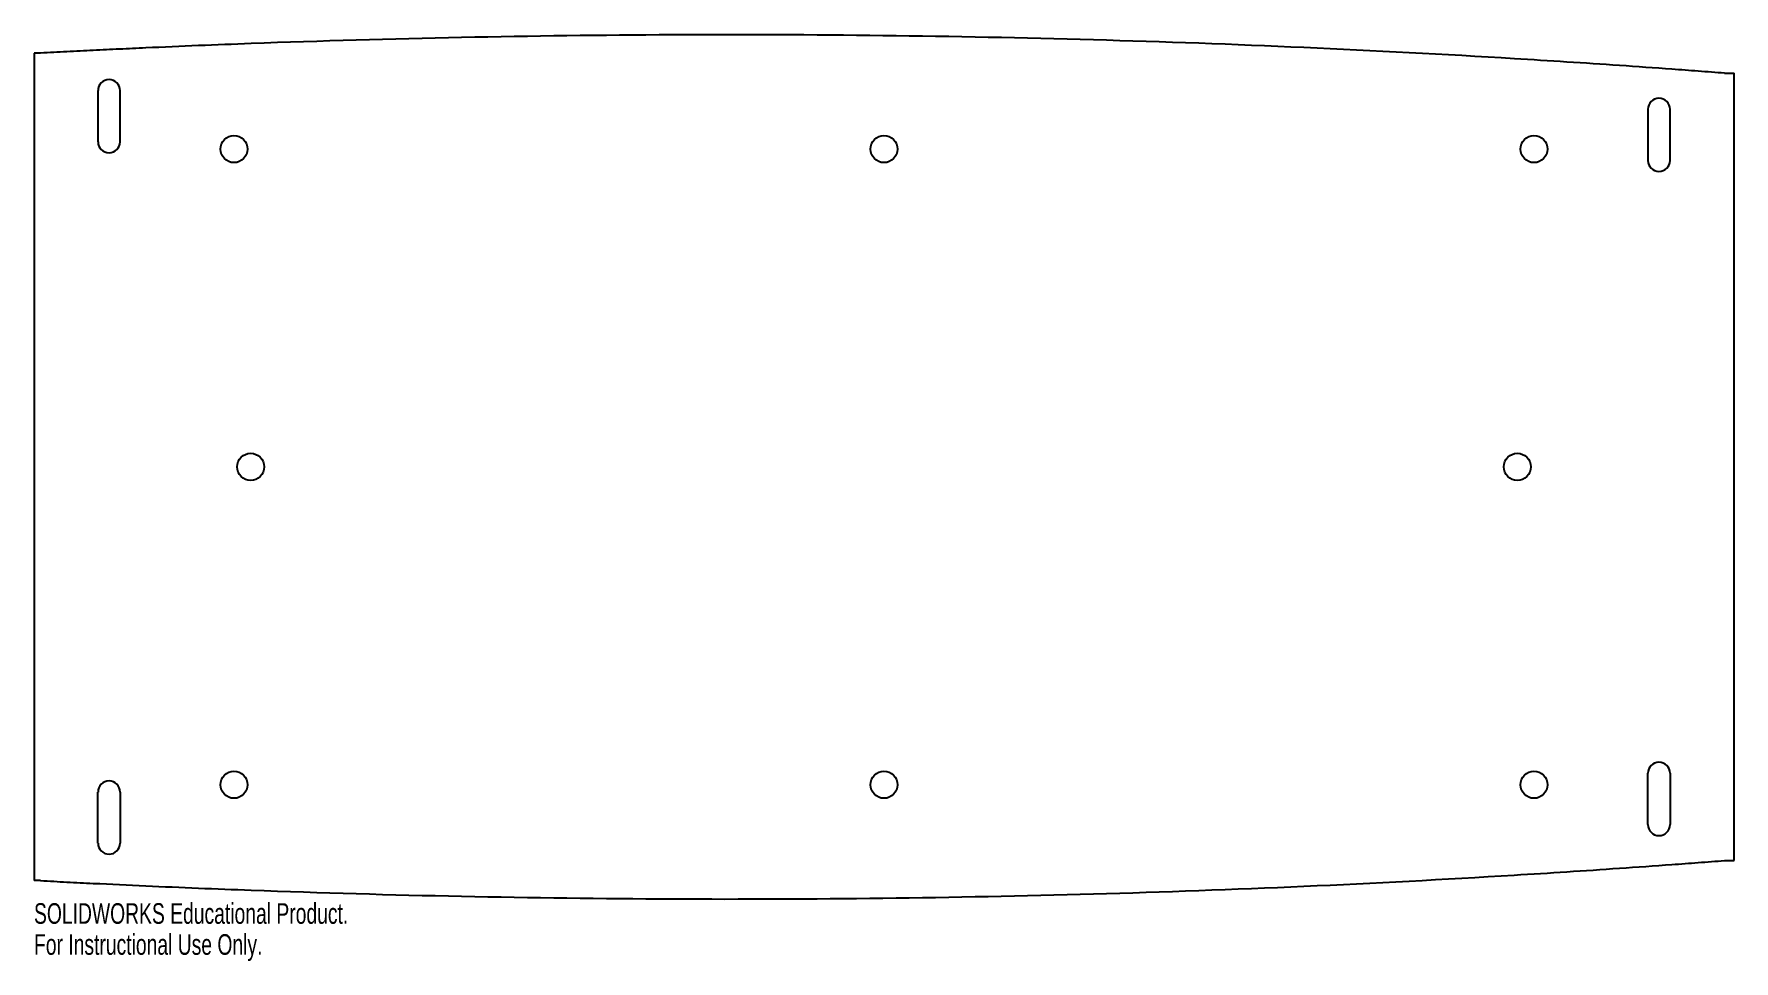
# Model space of a CAD drawing. Header units: inches. Extents: x 1.9 to 17.6, y 5.1 to 13.6.
import ezdxf

# ---------------------------------------------------------------- set-up
doc = ezdxf.new("R2010")
doc.units = ezdxf.units.IN
doc.header["$MEASUREMENT"] = 0
doc.styles.add('SLDTEXTSTYLE0', font='TXT', dxfattribs={"width": 0.7})

msp = doc.modelspace()

# ---------------------------------------------------------------- linework, layer by layer
at = {"color": 7, "linetype": 'Continuous', "lineweight": 25}
for p, q in [((1.959, 13.441), (1.9, 13.441)), ((1.9, 13.441), (1.9, 5.803)), ((17.506, 13.255), (17.593, 13.255)), ((17.593, 5.988), (17.593, 13.255)), ((2.49, 13.095), (2.49, 12.622)), ((2.695, 12.622), (2.695, 13.095)), ((16.797, 12.922), (16.797, 12.45)), ((17.002, 12.45), (17.002, 12.922)), ((16.797, 6.321), (16.797, 6.794)), ((17.002, 6.794), (17.002, 6.321)), ((2.49, 6.149), (2.49, 6.621)), ((2.695, 6.621), (2.695, 6.149)), ((17.506, 5.988), (17.593, 5.988)), ((1.96, 5.803), (1.9, 5.803))]:
    msp.add_line(p, q, dxfattribs=at)
for centre in [(3.746, 12.555), (9.746, 12.555), (15.746, 12.555), (3.9, 9.622), (15.593, 9.622), (3.746, 6.688), (9.746, 6.688), (15.746, 6.688)]:
    msp.add_circle(centre, 0.125, dxfattribs=at)
for centre, start, end in [((2.593, 13.095), 0, 180), ((16.9, 12.922), 0, 180), ((2.593, 12.622), 180, 0), ((16.9, 12.45), 180, 0), ((16.9, 6.794), 0, 180), ((2.593, 6.621), 0, 180), ((16.9, 6.321), 180, 0), ((2.593, 6.149), 180, 0)]:
    msp.add_arc(centre, 0.102, start, end, dxfattribs=at)
for points, knots in [([(17.506, 13.255), (17.425, 13.261), (17.262, 13.274), (16.94, 13.298), (16.373, 13.338), (15.242, 13.411), (12.976, 13.531), (9.736, 13.623), (6.495, 13.608), (4.227, 13.543), (3.175, 13.5), (2.689, 13.477), (2.447, 13.466), (2.204, 13.453), (2.041, 13.445), (1.959, 13.441)], [0, 0, 0, 0, 0.015625, 0.03125, 0.0625, 0.125, 0.25, 0.5, 0.75, 0.875, 0.9375, 0.953125, 0.96875, 0.984375, 1, 1, 1, 1]), ([(1.96, 5.803), (2.041, 5.799), (2.204, 5.79), (2.527, 5.774), (3.094, 5.747), (4.227, 5.701), (6.495, 5.635), (9.736, 5.621), (12.976, 5.712), (15.241, 5.832), (16.374, 5.906), (16.939, 5.946), (17.262, 5.97), (17.425, 5.982), (17.506, 5.988)], [0, 0, 0, 0, 0.015625, 0.03125, 0.0625, 0.125, 0.25, 0.5, 0.75, 0.875, 0.9375, 0.96875, 0.984375, 1, 1, 1, 1])]:
    msp.add_open_spline(points, degree=3, knots=knots, dxfattribs=at)

# ---------------------------------------------------------------- texts
at = {"color": 7, "linetype": 'Continuous', "char_height": 0.1903, "attachment_point": 1, "style": 'SLDTEXTSTYLE0'}
for s, insert in [('SOLIDWORKS Educational Product.', (1.9, 5.595)), ('For Instructional Use Only.', (1.9, 5.309))]:
    msp.add_mtext(s, dxfattribs=dict(at, insert=insert))

doc.saveas('drawing.dxf')
